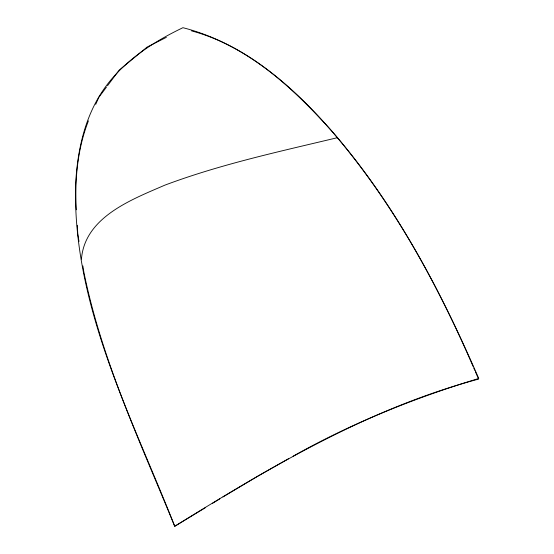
<?xml version="1.0" encoding="UTF-8"?>
<svg xmlns="http://www.w3.org/2000/svg" width="554" height="554" viewBox="0 0 554 554"><rect width="100%" height="100%" fill="white"/><g stroke="black" fill="none" stroke-linecap="round" stroke-linejoin="round"><path stroke-width="0.83" d="M81.438 259.154C84.762 217.078 131.672 199.551 164.836 185.161C220.824 164.164 279.438 151.574 337.462 137.676M88.425 120.855C77.442 148.867 74.61 179.884 76.327 209.8M95.717 104.367L98.847 97.303L106.472 87.117M107.49 85.759L119.186 70.136L147.094 47.076L166.366 37.34M205.333 507.741L174.752 526.286C131.644 416.788 72.823 306.431 75.566 185.521C77.061 154.649 83.142 123.168 99.201 96.368C118.21 64.673 150.203 43.344 182.917 27.7C241.544 42.582 289.437 82.962 328.557 127.448C393.645 200.977 439.855 288.883 478.746 378.465C414.454 398.007 351.748 423.145 293.156 456.177M212.376 503.42L219.834 498.863M222.957 496.966L258.268 475.886L288.44 458.774M191.525 30.872C248.386 46.114 293.198 88.252 331.631 130.896C391.664 200.742 436.753 282.187 473.095 366.471M473.781 368.05L474.82 370.418M475.512 371.997L478.614 379.095C368.832 408.402 270.484 466.967 174.697 526.3C140.681 442.902 101.784 360.612 83.799 271.785L82.865 265.899M79 241.489L77.795 233.92L77.276 225.305"/></g></svg>
